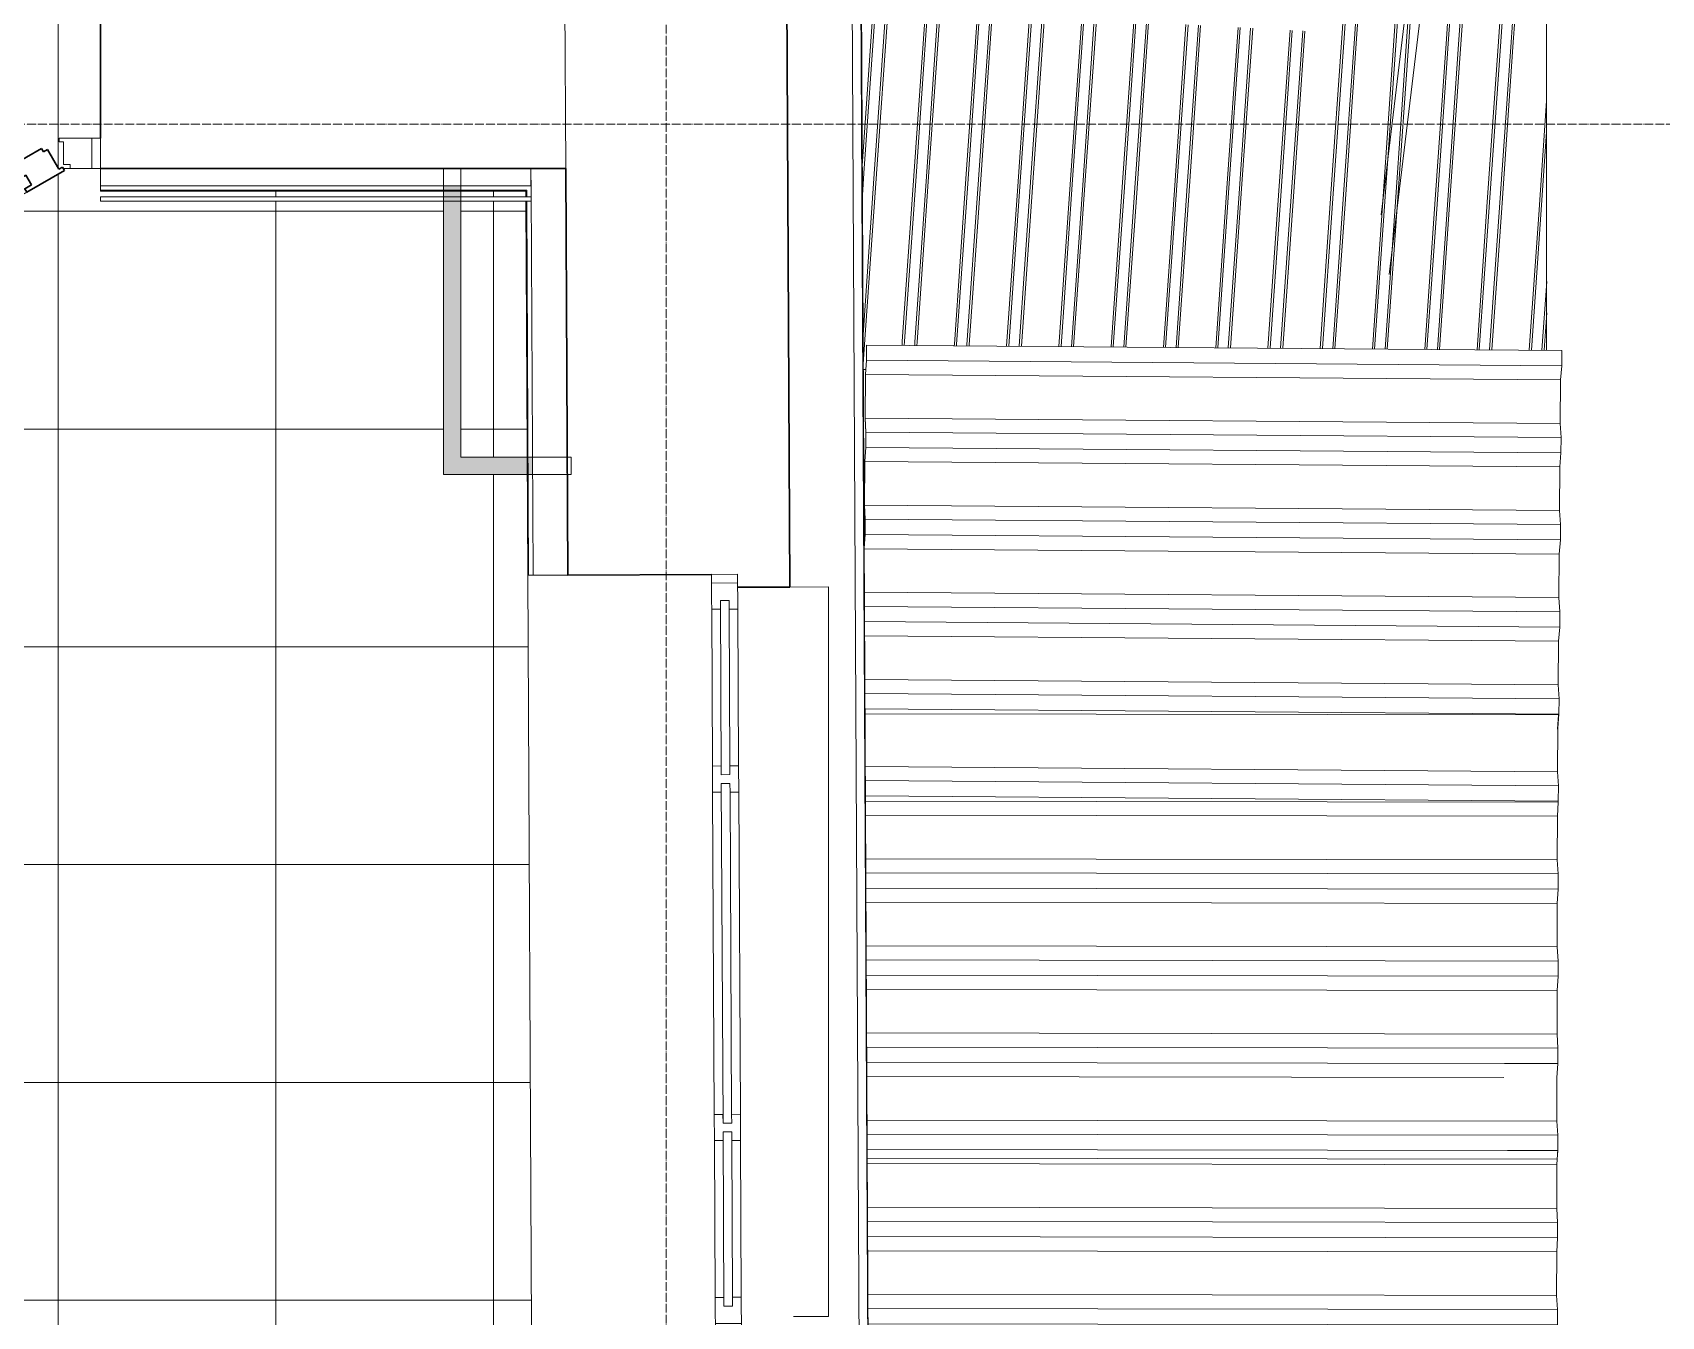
# Model space of a CAD drawing. Header units: millimetres. Extents: x -10915 to 60194, y -32941 to 46712.
# Drawn here: x 1544 to 5285, y 33808 to 36756 of the extents above; entities that cross this region are included whole.
import ezdxf

# ---------------------------------------------------------------- set-up
doc = ezdxf.new("R2010")
doc.units = ezdxf.units.MM
doc.linetypes.add('ADSK_Линия сетки', pattern=[25, 20, -2.5, 0, -2.5])
for name, color, linetype, lineweight in [('_ Окна', 7, 'Continuous', 9), ('Двери', 7, 'Continuous', 9), ('Крыша', 7, 'Continuous', 9), ('Крыша штриховка', 7, 'Continuous', 9), ('Обобщенные модели', 7, 'Continuous', 18), ('Окна', 7, 'Continuous', 9), ('Оси', 7, 'Continuous', 9), ('Перекрытие', 7, 'Continuous', 18), ('Перекрытие штриховка', 7, 'Continuous', 18), ('Стены внутренние', 7, 'Continuous', 18), ('Стены наружные', 7, 'Continuous', 18), ('Стены несущие', 7, 'Continuous', 30), ('Стены отделка', 7, 'Continuous', 30), ('Стены штриховка', 7, 'Continuous', 9)]:
    doc.layers.add(name, color=color, linetype=linetype, lineweight=lineweight)

# ---------------------------------------------------------------- blocks, each defined once
blk = doc.blocks.new('Дверь-Alumark_двупольная с глухим окном_S70 - 1400х2200 алюм ост Д30п-6129806-План полов 2-го этажа')
at = {"layer": 'Двери', "lineweight": 30}
for p, q in [((317.5, 662), (248.2, 622)), ((322, 654.2), (317.5, 662)), ((330.7, 659.2), (322, 654.2)), ((356.7, 614.2), (330.7, 659.2)), ((252.7, 614.2), (248.2, 622)), ((268.3, 623.2), (252.7, 614.2)), ((265.7, 591.7), (281.3, 600.7)), ((281.3, 600.7), (268.3, 623.2)), ((283.2, 561.4), (369.8, 611.4)), ((365.3, 619.2), (356.7, 614.2)), ((369.8, 611.4), (365.3, 619.2)), ((283.2, 561.4), (265.7, 591.7)), ((456.2, 349.2), (430.2, 304.2)), ((452.1, 362), (447.6, 354.2)), ((447.6, 354.2), (456.2, 349.2)), ((538.7, 312), (452.1, 362)), ((430.2, 304.2), (438.9, 299.2)), ((505.6, 290.7), (518.6, 313.2)), ((518.6, 313.2), (534.2, 304.2)), ((534.2, 304.2), (538.7, 312)), ((438.9, 299.2), (434.4, 291.4)), ((434.4, 291.4), (503.7, 251.4)), ((503.7, 251.4), (521.2, 281.7)), ((521.2, 281.7), (505.6, 290.7)), ((-405.6, 244.5), (-492.2, 194.5)), ((-416.7, 227.7), (-401.1, 236.7)), ((-403.7, 205.2), (-416.7, 227.7)), ((-401.1, 236.7), (-405.6, 244.5)), ((651.1, 236.7), (655.6, 244.5)), ((666.7, 227.7), (651.1, 236.7)), ((653.7, 205.2), (666.7, 227.7)), ((742.2, 194.5), (655.6, 244.5)), ((-492.2, 194.5), (-487.7, 186.7)), ((-487.7, 186.7), (-479, 191.7)), ((-479, 191.7), (-453, 146.7)), ((-388.1, 214.2), (-403.7, 205.2)), ((-370.6, 183.9), (-388.1, 214.2)), ((620.6, 183.9), (638.1, 214.2)), ((638.1, 214.2), (653.7, 205.2)), ((703, 146.7), (729, 191.7)), ((729, 191.7), (737.7, 186.7)), ((737.7, 186.7), (742.2, 194.5)), ((-453, 146.7), (-444.4, 151.7)), ((-444.4, 151.7), (-439.9, 143.9)), ((-439.9, 143.9), (-370.6, 183.9)), ((620.6, 183.9), (689.9, 143.9)), ((689.9, 143.9), (694.4, 151.7)), ((694.4, 151.7), (703, 146.7))]:
    blk.add_line(p, q, dxfattribs=at)
at = {"layer": 'Двери'}
for p, q in [((268.3, 623.2), (-416.7, 227.7)), ((248.2, 622), (-405.6, 244.5)), ((-403.7, 205.2), (281.3, 600.7)), ((281.3, 600.7), (268.3, 623.2)), ((-370.6, 183.9), (283.2, 561.4)), ((505.6, 290.7), (518.6, 313.2)), ((518.6, 313.2), (666.7, 227.7)), ((655.6, 244.5), (538.7, 312)), ((653.7, 205.2), (505.6, 290.7)), ((-416.7, 227.7), (-403.7, 205.2)), ((503.7, 251.4), (620.6, 183.9)), ((666.7, 227.7), (653.7, 205.2)), ((-575, 190), (-575, 120)), ((-555, 190), (-575, 190)), ((-555, 120), (-555, 190)), ((-505, 190), (-555, 190)), ((-555, 190), (-555, 120)), ((-505, 181), (-505, 190)), ((755, 190), (755, 181)), ((805, 190), (755, 190)), ((825, 190), (805, 190)), ((805, 190), (805, 120)), ((805, 120), (805, 190)), ((825, 120), (825, 190)), ((-490, 181), (-505, 181)), ((-490, 129), (-490, 181)), ((755, 181), (740, 181)), ((740, 181), (740, 129)), ((-575, 120), (-555, 120)), ((-555, 120), (-480, 120)), ((-480, 129), (-490, 129)), ((-480, 120), (-480, 129)), ((740, 129), (730, 129)), ((730, 129), (730, 120)), ((730, 120), (805, 120)), ((805, 120), (825, 120))]:
    blk.add_line(p, q, dxfattribs=at)
blk = doc.blocks.new('окно трехпол с фрамугой - 1700-2320_h_ _нов_-V51-План полов 2-го этажа')
at = {"layer": '_ Окна', "lineweight": 18}
for p, q in [((-790, 135), (-870, 135)), ((-870, 135), (-870, 75)), ((-810, 95), (-810, 115)), ((-810, 115), (-790, 115)), ((-790, 115), (-790, 135)), ((-370, 135), (-430, 135)), ((-430, 135), (-430, 115)), ((-430, 115), (-410, 115)), ((-410, 115), (-410, 95)), ((-390, 95), (-390, 115)), ((-390, 115), (-370, 115)), ((-370, 115), (-370, 135)), ((430, 135), (370, 135)), ((370, 135), (370, 115)), ((370, 115), (390, 115)), ((390, 115), (390, 95)), ((410, 95), (410, 115)), ((410, 115), (430, 115)), ((430, 115), (430, 135)), ((790, 135), (790, 115)), ((870, 135), (790, 135)), ((790, 115), (810, 115)), ((810, 115), (810, 95)), ((870, 75), (870, 135)), ((-870, 75), (-810, 75)), ((-810, 95), (-790, 95)), ((-790, 75), (-810, 75)), ((-790, 95), (-790, 75)), ((-430, 95), (-430, 75)), ((-410, 95), (-430, 95)), ((-410, 75), (-430, 75)), ((-410, 75), (-390, 75)), ((-390, 95), (-370, 95)), ((-370, 75), (-390, 75)), ((-370, 95), (-370, 75)), ((370, 95), (370, 75)), ((390, 95), (370, 95)), ((390, 75), (370, 75)), ((390, 75), (410, 75)), ((410, 95), (430, 95)), ((430, 75), (410, 75)), ((430, 95), (430, 75)), ((790, 95), (790, 75)), ((810, 95), (790, 95)), ((810, 75), (790, 75)), ((810, 75), (870, 75))]:
    blk.add_line(p, q, dxfattribs=at)
at = {"layer": '_ Окна'}
for p, q in [((-850, 75), (-850, 135)), ((-790, 115), (-430, 115)), ((-370, 115), (370, 115)), ((430, 115), (790, 115)), ((850, 75), (850, 135)), ((-810, 95), (-410, 95)), ((-390, 95), (390, 95)), ((410, 95), (810, 95))]:
    blk.add_line(p, q, dxfattribs=at)
at = {"layer": 'Окна'}
for p, q in [((-790, 135), (-430, 135)), ((-370, 135), (370, 135)), ((430, 135), (790, 135)), ((-430, 75), (-790, 75)), ((370, 75), (-370, 75)), ((790, 75), (430, 75))]:
    blk.add_line(p, q, dxfattribs=at)
blk = doc.blocks.new('Roof Cladding - 1000x35mm-6963189-План полов 2-го этажа')
at = {"layer": 'Обобщенные модели'}
for p, q in [((4925.3, 34388.8), (5047.7, 34388.6)), ((5047.7, 34388.6), (5045.6, 34356.1)), ((4931.6, 34188.8), (5047.3, 34188.6)), ((5046, 34168.8), (5045.2, 34156.1)), ((5047.3, 34188.6), (5047, 34184.1)), ((3461.4, 34158.8), (5045.2, 34156.1)), ((5045.2, 34156.1), (5045.1, 34056.1)), ((3461.9, 34058.8), (5045.1, 34056.1)), ((5045.1, 34056.1), (5047, 34023.6)), ((3462.1, 34026.3), (5047, 34023.6)), ((5047, 34023.6), (5047, 33988.6)), ((3462.3, 33991.3), (5047, 33988.6)), ((5047, 33988.6), (5044.9, 33956.1)), ((3462.4, 33958.8), (5044.9, 33956.1)), ((5044.9, 33956.1), (5044.7, 33856.1)), ((3462.9, 33858.8), (5044.7, 33856.1)), ((3463.1, 33826.3), (5046.7, 33823.6)), ((5044.7, 33856.1), (5046.7, 33823.6)), ((5046.7, 33823.6), (5046.6, 33788.6)), ((3463.3, 33791.3), (5046.6, 33788.6)), ((5046.6, 33788.6), (5044.5, 33756.1)), ((3465.9, 33758.8), (5044.5, 33756.1)), ((5044.5, 33756.1), (5044.4, 33656.1)), ((3464, 33658.8), (5044.4, 33656.1)), ((5044.4, 33656.1), (5046.4, 33623.6)), ((3464.1, 33626.3), (5046.4, 33623.6)), ((5046.4, 33623.6), (5046.3, 33588.6)), ((3464.3, 33591.3), (5046.3, 33588.6)), ((5046.3, 33588.6), (5044.2, 33556.1)), ((3464.5, 33558.8), (5044.2, 33556.1)), ((5044.2, 33556.1), (5044, 33456.1)), ((3465, 33458.8), (5044, 33456.1)), ((5044, 33456.1), (5046, 33423.6)), ((5046, 33423.6), (3465.1, 33426.3)), ((5046, 33423.6), (5046, 33388.6)), ((5046, 33388.6), (3465.3, 33391.3)), ((5046, 33388.6), (5044.7, 33368.6)), ((5044.7, 33368.6), (3465.4, 33371.3))]:
    blk.add_line(p, q, dxfattribs=at)
blk = doc.blocks.new('Roof Cladding - 1000x35mm-V74-План полов 2-го этажа')
at = {"layer": 'Обобщенные модели'}
for p, q in [((3456.2, 35191.3), (5048.9, 35188.8)), ((5048.9, 35188.8), (5046.8, 35156.3)), ((5048.9, 35190.8), (5048.9, 35188.8)), ((3457.2, 34991.3), (5048.6, 34988.8)), ((5048.6, 34988.8), (5046.5, 34956.3)), ((5048.6, 34990.8), (5048.6, 34988.8)), ((3457.3, 34958.8), (5046.5, 34956.3)), ((5046.5, 34956.3), (5046.3, 34856.3)), ((3457.9, 34858.8), (5046.3, 34856.3)), ((5046.3, 34856.3), (5048.4, 34823.8)), ((3458, 34826.3), (5048.4, 34823.8)), ((5048.4, 34823.8), (5048.3, 34788.8)), ((3458.2, 34791.3), (5048.3, 34788.8)), ((3458.4, 34758.8), (5046.2, 34756.3)), ((5048.3, 34788.8), (5046.2, 34756.3)), ((5046.2, 34756.3), (5046, 34656.3)), ((3458.9, 34658.8), (5046, 34656.3)), ((5046, 34656.3), (5048, 34623.8)), ((3459, 34626.3), (5048, 34623.8)), ((5048, 34623.8), (5048, 34588.8)), ((3459.2, 34591.3), (5048, 34588.8)), ((5048, 34588.8), (5045.9, 34556.3)), ((3459.4, 34558.8), (5045.9, 34556.3)), ((5045.9, 34556.3), (5045.7, 34456.3)), ((3459.9, 34458.8), (5045.7, 34456.3)), ((3460.1, 34426.3), (5047.7, 34423.8)), ((5045.7, 34456.3), (5047.7, 34423.8)), ((5047.7, 34423.8), (5047.7, 34388.8)), ((3460.2, 34391.3), (5047.7, 34388.8)), ((3460.4, 34358.8), (4923.4, 34356.5)), ((5045.6, 34356.3), (5045.4, 34256.3)), ((3460.9, 34258.8), (5045.4, 34256.3)), ((5045.4, 34256.3), (5047.4, 34223.8)), ((5047.4, 34223.8), (3461.1, 34226.3)), ((5047.4, 34223.8), (5047.4, 34188.8)), ((5047.4, 34188.8), (3461.2, 34191.3)), ((5046.1, 34168.8), (3461.4, 34171.3)), ((5047.4, 34188.8), (5046.1, 34168.8))]:
    blk.add_line(p, q, dxfattribs=at)
blk = doc.blocks.new('FP_75-План полов 2-го этажа')
at = {"layer": 'Крыша штриховка'}
for p, q in [((4578.7, 37134.3), (4552.2, 36754.5)), ((4583.7, 37134.1), (4557.2, 36754.3)), ((4607.6, 37132.8), (4581.1, 36753)), ((4612.6, 37132.5), (4586.1, 36752.7)), ((4698.4, 37127.9), (4671.9, 36748.1)), ((4703.4, 37127.6), (4676.9, 36747.8)), ((4727.3, 37126.3), (4700.8, 36746.5)), ((4818.1, 37121.4), (4791.6, 36741.6)), ((4818.1, 37121.4), (4791.6, 36741.6)), ((4823.1, 37121.2), (4796.6, 36741.3)), ((4847, 37119.9), (4820.5, 36740)), ((4852, 37119.6), (4825.5, 36739.8)), ((4937.8, 37115), (4911.3, 36735.1)), ((4942.7, 37114.7), (4916.3, 36734.9)), ((4966.7, 37113.4), (4940.2, 36733.6)), ((4971.7, 37113.1), (4945.2, 36733.3)), ((4724.7, 37016.8), (4705.8, 36746.2)), ((3475.1, 36812.7), (3449.8, 36449.4)), ((3480.1, 36812.4), (3453.6, 36432.6)), ((3504, 36811.1), (3477.5, 36431.3)), ((3509, 36810.8), (3482.5, 36431)), ((3594.8, 36806.2), (3568.3, 36426.4)), ((3599.8, 36805.9), (3573.3, 36426.1)), ((3623.7, 36804.6), (3597.2, 36424.8)), ((3628.7, 36804.4), (3602.2, 36424.6)), ((3714.5, 36799.7), (3688, 36419.9)), ((3714.5, 36799.7), (3688, 36419.9)), ((3719.5, 36799.5), (3693, 36419.7)), ((3743.4, 36798.2), (3716.9, 36418.4)), ((3748.4, 36797.9), (3721.9, 36418.1)), ((3834.1, 36793.3), (3807.7, 36413.5)), ((3839.1, 36793), (3812.6, 36413.2)), ((3863.1, 36791.7), (3836.6, 36411.9)), ((3868.1, 36791.5), (3841.6, 36411.6)), ((3953.8, 36786.8), (3927.3, 36407)), ((3958.8, 36786.6), (3932.3, 36406.7)), ((3982.7, 36785.3), (3956.3, 36405.4)), ((3987.7, 36785), (3961.2, 36405.2)), ((4073.5, 36780.4), (4047, 36400.5)), ((4073.5, 36780.4), (4047, 36400.5)), ((4078.5, 36780.1), (4052, 36400.3)), ((4102.4, 36778.8), (4075.9, 36399)), ((4107.4, 36778.5), (4080.9, 36398.7)), ((4193.2, 36773.9), (4166.7, 36394.1)), ((4198.2, 36773.6), (4171.7, 36393.8)), ((4222.1, 36772.3), (4195.6, 36392.5)), ((4227.1, 36772.1), (4200.6, 36392.3)), ((4312.9, 36767.4), (4286.4, 36387.6)), ((4317.9, 36767.2), (4291.4, 36387.4)), ((4341.8, 36765.9), (4315.3, 36386.1)), ((4346.8, 36765.6), (4320.3, 36385.8)), ((4432.5, 36761), (4406.1, 36381.2)), ((4432.5, 36761), (4406.1, 36381.2)), ((4437.5, 36760.7), (4411, 36380.9)), ((4461.5, 36759.4), (4435, 36379.6)), ((4466.5, 36759.1), (4440, 36379.3)), ((4552.2, 36754.5), (4525.7, 36374.7)), ((4557.2, 36754.3), (4530.7, 36374.4)), ((4552.2, 36754.5), (4552.2, 36754.5)), ((4581.1, 36753), (4554.7, 36373.1)), ((4557.2, 36754.3), (4557.2, 36754.3)), ((4586.1, 36752.7), (4559.6, 36372.9)), ((4581.1, 36753), (4581.1, 36753)), ((4586.1, 36752.7), (4586.1, 36752.7)), ((4671.9, 36748.1), (4645.4, 36368.2)), ((4676.9, 36747.8), (4650.4, 36368)), ((4671.9, 36748.1), (4671.9, 36748.1)), ((4700.8, 36746.5), (4674.3, 36366.7)), ((4676.9, 36747.8), (4676.9, 36747.8)), ((4705.8, 36746.2), (4679.3, 36366.4)), ((4700.8, 36746.5), (4700.8, 36746.5)), ((4705.8, 36746.2), (4705.8, 36746.2)), ((4791.6, 36741.6), (4765.1, 36361.8)), ((4791.6, 36741.6), (4765.1, 36361.8)), ((4796.6, 36741.3), (4770.1, 36361.5)), ((4791.6, 36741.6), (4791.6, 36741.6)), ((4791.6, 36741.6), (4791.6, 36741.6)), ((4796.6, 36741.3), (4796.6, 36741.3)), ((4820.5, 36740), (4794, 36360.2)), ((4825.5, 36739.8), (4799, 36359.9)), ((4820.5, 36740), (4820.5, 36740)), ((4825.5, 36739.8), (4825.5, 36739.8)), ((4911.3, 36735.1), (4884.8, 36355.3)), ((4916.3, 36734.9), (4889.8, 36355)), ((4911.3, 36735.1), (4911.3, 36735.1)), ((4940.2, 36733.6), (4913.7, 36353.8)), ((4916.3, 36734.9), (4916.3, 36734.9)), ((4945.2, 36733.3), (4918.7, 36353.5)), ((4940.2, 36733.6), (4940.2, 36733.6)), ((4945.2, 36733.3), (4945.2, 36733.3)), ((5021.9, 36599.2), (5004.5, 36348.9)), ((5021.9, 36527.6), (5009.4, 36348.6)), ((3453.6, 36432.6), (3450.1, 36382.5)), ((3477.5, 36431.3), (3451.7, 36061.4)), ((3453.6, 36432.6), (3453.6, 36432.6)), ((3482.5, 36431), (3456, 36051.2)), ((3477.5, 36431.3), (3477.5, 36431.3)), ((3482.5, 36431), (3482.5, 36431)), ((3568.3, 36426.4), (3541.8, 36046.6)), ((3573.3, 36426.1), (3546.8, 36046.3)), ((3568.3, 36426.4), (3568.3, 36426.4)), ((3597.2, 36424.8), (3570.7, 36045)), ((3573.3, 36426.1), (3573.3, 36426.1)), ((3602.2, 36424.6), (3575.7, 36044.7)), ((3597.2, 36424.8), (3597.2, 36424.8)), ((3602.2, 36424.6), (3602.2, 36424.6)), ((3688, 36419.9), (3661.5, 36040.1)), ((3688, 36419.9), (3661.5, 36040.1)), ((3693, 36419.7), (3666.5, 36039.8)), ((3688, 36419.9), (3688, 36419.9)), ((3688, 36419.9), (3688, 36419.9)), ((3716.9, 36418.4), (3690.4, 36038.5)), ((3693, 36419.7), (3693, 36419.7)), ((3721.9, 36418.1), (3695.4, 36038.3)), ((3716.9, 36418.4), (3716.9, 36418.4)), ((3721.9, 36418.1), (3721.9, 36418.1)), ((3807.7, 36413.5), (3781.3, 36035.6)), ((3812.6, 36413.2), (3786.3, 36035.5)), ((3807.7, 36413.5), (3807.7, 36413.5)), ((3836.6, 36411.9), (3810.3, 36035.4)), ((3812.6, 36413.2), (3812.6, 36413.2)), ((3841.6, 36411.6), (3815.3, 36035.3)), ((3836.6, 36411.9), (3836.6, 36411.9)), ((3841.6, 36411.6), (3841.6, 36411.6)), ((3927.3, 36407), (3901.4, 36034.7)), ((3932.3, 36406.7), (3906.4, 36034.6)), ((3927.3, 36407), (3927.3, 36407)), ((3956.3, 36405.4), (3930.4, 36034.4)), ((3932.3, 36406.7), (3932.3, 36406.7)), ((3961.2, 36405.2), (3935.4, 36034.4)), ((3956.3, 36405.4), (3956.3, 36405.4)), ((3961.2, 36405.2), (3961.2, 36405.2)), ((4047, 36400.5), (4021.4, 36033.7)), ((4047, 36400.5), (4021.4, 36033.7)), ((4052, 36400.3), (4026.4, 36033.7)), ((4047, 36400.5), (4047, 36400.5)), ((4047, 36400.5), (4047, 36400.5)), ((4075.9, 36399), (4050.4, 36033.5)), ((4052, 36400.3), (4052, 36400.3)), ((4080.9, 36398.7), (4055.5, 36033.5)), ((4075.9, 36399), (4075.9, 36399)), ((4080.9, 36398.7), (4080.9, 36398.7)), ((4166.7, 36394.1), (4141.5, 36032.8)), ((4171.7, 36393.8), (4146.5, 36032.8)), ((4166.7, 36394.1), (4166.7, 36394.1)), ((4195.6, 36392.5), (4170.5, 36032.6)), ((4171.7, 36393.8), (4171.7, 36393.8)), ((4200.6, 36392.3), (4175.5, 36032.6)), ((4195.6, 36392.5), (4195.6, 36392.5)), ((4200.6, 36392.3), (4200.6, 36392.3)), ((4286.4, 36387.6), (4261.6, 36031.9)), ((4291.4, 36387.4), (4266.6, 36031.9)), ((4286.4, 36387.6), (4286.4, 36387.6)), ((4315.3, 36386.1), (4290.6, 36031.7)), ((4291.4, 36387.4), (4291.4, 36387.4)), ((4320.3, 36385.8), (4295.6, 36031.6)), ((4315.3, 36386.1), (4315.3, 36386.1)), ((4320.3, 36385.8), (4320.3, 36385.8)), ((4406.1, 36381.2), (4381.6, 36031)), ((4406.1, 36381.2), (4381.6, 36031)), ((4411, 36380.9), (4386.6, 36030.9)), ((4406.1, 36381.2), (4406.1, 36381.2)), ((4406.1, 36381.2), (4406.1, 36381.2)), ((4435, 36379.6), (4410.6, 36030.7)), ((4411, 36380.9), (4411, 36380.9)), ((4440, 36379.3), (4415.7, 36030.7)), ((4435, 36379.6), (4435, 36379.6)), ((4440, 36379.3), (4440, 36379.3)), ((4525.7, 36374.7), (4501.7, 36030)), ((4530.7, 36374.4), (4506.7, 36030)), ((4525.7, 36374.7), (4525.7, 36374.7)), ((4530.7, 36374.4), (4530.7, 36374.4)), ((4554.7, 36373.1), (4530.7, 36029.8)), ((4559.6, 36372.9), (4535.7, 36029.8)), ((4554.7, 36373.1), (4554.7, 36373.1)), ((4559.6, 36372.9), (4559.6, 36372.9)), ((4645.4, 36368.2), (4621.8, 36029.1)), ((4650.4, 36368), (4626.8, 36029.1)), ((4645.4, 36368.2), (4645.4, 36368.2)), ((4650.4, 36368), (4650.4, 36368)), ((4674.3, 36366.7), (4650.8, 36028.9)), ((4679.3, 36366.4), (4655.8, 36028.9)), ((4674.3, 36366.7), (4674.3, 36366.7)), ((4679.3, 36366.4), (4679.3, 36366.4)), ((4765.1, 36361.8), (4741.8, 36028.2)), ((4765.1, 36361.8), (4741.8, 36028.2)), ((4770.1, 36361.5), (4746.8, 36028.2)), ((4765.1, 36361.8), (4765.1, 36361.8)), ((4765.1, 36361.8), (4765.1, 36361.8)), ((4770.1, 36361.5), (4770.1, 36361.5)), ((4794, 36360.2), (4770.8, 36028)), ((4799, 36359.9), (4775.8, 36027.9)), ((4794, 36360.2), (4794, 36360.2)), ((4799, 36359.9), (4799, 36359.9)), ((4884.8, 36355.3), (4861.9, 36027.3)), ((4889.8, 36355), (4866.9, 36027.2)), ((4884.8, 36355.3), (4884.8, 36355.3)), ((4889.8, 36355), (4889.8, 36355)), ((4913.7, 36353.8), (4890.9, 36027)), ((4918.7, 36353.5), (4895.9, 36027)), ((4913.7, 36353.8), (4913.7, 36353.8)), ((4918.7, 36353.5), (4918.7, 36353.5)), ((5004.5, 36348.9), (4982, 36026.3)), ((5009.4, 36348.6), (4987, 36026.3)), ((5004.5, 36348.9), (5004.5, 36348.9)), ((5009.4, 36348.6), (5009.4, 36348.6)), ((5022, 36183.7), (5011, 36026.1)), ((5022, 36112.1), (5016, 36026.1)), ((3456, 36051.2), (3452.1, 35994.5)), ((3456, 36051.2), (3456, 36051.2)), ((3541.8, 36046.6), (3541.2, 36037.4)), ((3541.8, 36046.6), (3541.8, 36046.6)), ((3546.8, 36046.3), (3546.2, 36037.4)), ((3546.8, 36046.3), (3546.8, 36046.3)), ((3570.7, 36045), (3570.2, 36037.2)), ((3570.7, 36045), (3570.7, 36045)), ((3575.7, 36044.7), (3575.2, 36037.2)), ((3575.7, 36044.7), (3575.7, 36044.7)), ((3661.5, 36040.1), (3661.2, 36036.5)), ((3661.5, 36040.1), (3661.2, 36036.5)), ((3661.5, 36040.1), (3661.5, 36040.1)), ((3661.5, 36040.1), (3661.5, 36040.1)), ((3666.5, 36039.8), (3666.2, 36036.5)), ((3666.5, 36039.8), (3666.5, 36039.8)), ((3690.4, 36038.5), (3690.2, 36036.3)), ((3690.4, 36038.5), (3690.4, 36038.5)), ((3695.4, 36038.3), (3695.3, 36036.2)), ((3695.4, 36038.3), (3695.4, 36038.3))]:
    blk.add_line(p, q, dxfattribs=at)
blk = doc.blocks.new('Roof Cladding - 1000x35mm-V76-План полов 2-го этажа')
at = {"layer": 'Обобщенные модели'}
for p, q in [((3459.7, 36038.1), (3459.5, 36003.7)), ((3459.6, 36003.1), (3459.8, 36038.1)), ((3459.8, 36038.1), (3459.7, 36038.1)), ((3459.8, 36038.1), (5056.6, 36025.8)), ((3459.5, 36003.7), (3457.1, 35971.2)), ((3457.2, 35970.6), (3459.6, 36003.1)), ((3459.6, 36003.1), (5056.4, 35990.8)), ((5056.6, 36025.8), (5056.4, 35990.8)), ((3457.1, 35971.2), (3456.3, 35869.9)), ((3456.4, 35870.6), (3457.2, 35970.6)), ((3457.2, 35970.6), (5054, 35958.3)), ((5054, 35958.3), (5053.2, 35858.3)), ((5056.4, 35990.8), (5054, 35958.3)), ((3456.3, 35869.9), (3458.2, 35837.4)), ((3458.3, 35838.1), (3456.4, 35870.6)), ((3456.4, 35870.6), (5053.2, 35858.3)), ((5053.2, 35858.3), (5055.1, 35825.8)), ((3458.2, 35837.4), (3457.9, 35803.7)), ((3458, 35803.1), (3458.3, 35838.1)), ((3458.3, 35838.1), (5055.1, 35825.8)), ((5055.1, 35825.8), (5054.8, 35790.8)), ((3455.6, 35771.2), (3454.8, 35669.9)), ((3454.9, 35670.6), (3455.7, 35770.6)), ((3457.9, 35803.7), (3455.6, 35771.2)), ((3455.7, 35770.6), (3458, 35803.1)), ((3455.7, 35770.6), (5052.5, 35758.3)), ((3458, 35803.1), (5054.8, 35790.8)), ((5054.8, 35790.8), (5052.5, 35758.3)), ((5052.5, 35758.3), (5051.7, 35658.3)), ((3454.8, 35669.9), (3456.7, 35637.4)), ((3456.8, 35638.1), (3454.9, 35670.6)), ((3454.9, 35670.6), (5051.7, 35658.3)), ((5051.7, 35658.3), (5053.6, 35625.8)), ((3456.7, 35637.4), (3456.4, 35603.7)), ((3456.5, 35603.1), (3456.8, 35638.1)), ((3456.8, 35638.1), (5053.6, 35625.8)), ((5053.6, 35625.8), (5053.3, 35590.8)), ((3456.4, 35603.7), (3454.2, 35573.5)), ((3454.2, 35571.8), (3456.5, 35603.1)), ((3456.5, 35603.1), (5053.3, 35590.8)), ((5053.3, 35590.8), (5050.9, 35558.3)), ((3454.2, 35570.6), (5050.9, 35558.3)), ((5050.9, 35558.3), (5050.2, 35458.3)), ((3454.7, 35470.6), (5050.2, 35458.3)), ((3455.2, 35438.1), (3454.9, 35444.3)), ((3454.9, 35441.7), (3455.1, 35437.4)), ((3455, 35412.9), (3455.2, 35438.1)), ((3455.1, 35437.4), (3455, 35420.3)), ((3455.2, 35438.1), (5052, 35425.8)), ((5050.2, 35458.3), (5052, 35425.8)), ((3455.1, 35403.1), (5051.8, 35390.8)), ((5052, 35425.8), (5051.8, 35390.8)), ((3455.3, 35370.6), (5049.4, 35358.3)), ((5049.4, 35358.3), (5048.6, 35258.3)), ((5051.8, 35390.8), (5049.4, 35358.3)), ((3455.8, 35270.6), (5048.6, 35258.3)), ((5048.6, 35258.3), (5050.5, 35225.8)), ((3455.9, 35238.1), (5050.5, 35225.8)), ((5050.5, 35225.8), (5050.2, 35190.8)), ((3456.1, 35203.1), (5050.2, 35190.8)), ((5050.2, 35190.8), (5047.9, 35158.3)), ((5047.9, 35158.3), (5047.1, 35058.3)), ((3456.8, 35070.5), (5047.1, 35058.3)), ((5047.1, 35058.3), (5049, 35025.8)), ((5049, 35025.8), (3456.9, 35038.1)), ((5049, 35025.8), (5048.7, 34990.8)), ((5048.7, 34990.8), (3457.1, 35003.1)), ((5048.7, 34990.8), (5048.6, 34988.8))]:
    blk.add_line(p, q, dxfattribs=at)
blk = doc.blocks.new('Roof Cladding - 833x50mm-6962877-План полов 2-го этажа')
at = {"layer": 'Обобщенные модели'}
for p, q in [((5015.5, 39453.4), (4641.6, 36337.1)), ((5050.3, 39449.7), (4660.4, 36199.9))]:
    blk.add_line(p, q, dxfattribs=at)

msp = doc.modelspace()

# ---------------------------------------------------------------- hatches: boundary and pattern name
at = {"layer": 'Перекрытие штриховка', "lineweight": 9, "true_color": 0x787878}
h = msp.add_hatch(dxfattribs=at)
h.set_pattern_fill('FP_61', color=8, style=0, pattern_type=2)
h.set_pattern_definition([(0, (102.2, 39785.6), (0, 500), []), (90, (102.2, 39785.6), (-500, 3e-14), [])])
h.paths.add_polyline_path([(-5406.225, 36875.493), (-5408.225, 36875.493), (-5408.225, 36873.493)])
h.paths.add_polyline_path([(395.954, 36443.493), (396.939, 36443.493), (421.954, 36486.82), (430.615, 36481.82), (435.115, 36489.615), (515, 36443.493), (1485, 36443.493), (1564.885, 36489.615), (1569.385, 36481.82), (1578.608, 36485.846), (1604.046, 36443.493), (1607, 36443.493), (1612.706, 36446.787), (1615, 36443.493), (1630, 36443.493), (1630, 36452.493), (1615, 36452.493), (1615, 36504.493), (1605, 36504.493), (1605, 36513.493), (1700, 36513.493), (1700, 36875.493), (1850.894, 36875.493), (1850.894, 36878.493), (1700, 36879.493), (1700, 36888.493), (2450.894, 36888.493), (2450.894, 37288), (2649.498, 37288), (2622.653, 42559.445), (1873.634, 42559.445), (1873.634, 42625.628), (-2541.322, 42625.628), (-2541.322, 42565.802), (-4141.241, 42565.802), (-4141.241, 42740.996), (-6362.788, 42755.916), (-6362.788, 37589.756), (-5383.225, 37589.756), (-5383.225, 36888.493), (300, 36888.493), (300, 36878.493), (-5393.225, 36878.493), (-5393.225, 37579.756), (-6362.788, 37579.756), (-6362.743, 37566.756), (-5408.225, 37566.756), (-5407.587, 37564.756), (-5406.225, 37564.756), (-5406.225, 36875.493), (300, 36875.493), (300, 36513.493), (395, 36513.493), (395, 36504.493), (385, 36504.493), (385, 36452.493), (370, 36452.493), (370.826, 36443.493), (385.392, 36443.493), (387.294, 36446.787), (393, 36443.493)])
h.paths.add_polyline_path([(2645.588, 42582.445), (2647.527, 42584.445), (2645.577, 42584.445)])
h.paths.add_polyline_path([(2672.565, 37275), (2645.527, 42582.445), (1898.634, 42582.445), (1898.634, 42584.445), (1896.634, 42584.445), (1896.634, 42625.628), (1883.634, 42625.628), (1883.634, 42569.445), (2632.653, 42569.445), (2659.498, 37278), (2475.894, 37278), (2476.483, 37275), (2659.549, 37275)])
h.paths.add_polyline_path([(2674.575, 37273), (2672.565, 37275), (2672.626, 37273)])
h.paths.add_polyline_path([(-6385.788, 37566.756), (-6372.788, 37566.756), (-6372.788, 42755.983), (-6385.788, 42755.916), (-6385.788, 37579.756)])
h.paths.add_polyline_path([(-6387.788, 37564.756), (-6385.788, 37566.756), (-6387.788, 37566.756)])
h.paths.add_polyline_path([(-6385.788, 42779.071), (-6387.788, 42781.085), (-6387.788, 42779.085)])
h.paths.add_polyline_path([(-4066.241, 42575.802), (-2551.322, 42575.802), (-2551.322, 42740.319), (1883.634, 42710.534), (1883.634, 42637.628), (1896.634, 42637.628), (1896.634, 42723.446), (-2564.322, 42753.406), (-2564.322, 42590.802), (-2566.322, 42590.802), (-2566.322, 42588.802), (-4116.241, 42588.802), (-4116.241, 42590.802), (-4118.241, 42590.802), (-4118.241, 42763.842), (-6385.788, 42779.071), (-6385.788, 42766.071), (-4131.241, 42750.929), (-4131.241, 42575.802), (-4106.241, 42575.802)])
h.paths.add_polyline_path([(-2593.761, 42600.802), (-2769.827, 42601.07), (-4106.241, 42602.871), (-4106.241, 42600.802), (-2616.322, 42600.802)])
h.paths.add_polyline_path([(-1722.943, 42637.628), (1873.634, 42637.628), (1873.634, 42700.6), (-2541.322, 42730.251), (-2541.322, 42637.628), (-2398.77, 42637.628)])
h.paths.add_polyline_path([(1908.903, 42733.069), (1912.082, 42733.069), (1912.082, 42735.343), (1908.634, 42735.358), (1908.634, 42733.069)])
h.paths.add_polyline_path([(-2575.061, 42753.478), (-2575.061, 42755.478), (-2576.322, 42754.62), (-2576.322, 42753.487)])
h.paths.add_polyline_path([(-4106.067, 42771.956), (-4105.972, 42771.956), (-4106.241, 42771.956)])
h = msp.add_hatch(dxfattribs=at)
h.set_pattern_fill('FP_29', color=8, style=0, pattern_type=2)
h.set_pattern_definition([(270, (11602.2, 23845), (500, 3e-14), []), (0, (11602.2, 23845), (0, 500), [])])
h.paths.add_polyline_path([(2656.455, 18616), (2658.455, 18616), (2658.403, 18617.961), (2656.54, 18616.085)])
h.paths.add_polyline_path([(74.9, 19978), (72.879, 19980), (73.139, 19978)])
h.paths.add_polyline_path([(167.905, 12283.783), (111.036, 17753.025), (121.038, 17752.869), (177.905, 12283.783), (2674.737, 12283.783), (2633.605, 18593), (2336.299, 18593), (2336.299, 19955), (2346.299, 19955), (2346.299, 18603), (2656.54, 18603), (2656.455, 18616), (2361.299, 18616), (2361.299, 18618), (2359.299, 18618), (2359.299, 19955), (2371.299, 19955), (2371.299, 20612), (2757.261, 20612), (2757.246, 20615), (2605.402, 20615), (2605.402, 20612.525), (2593.402, 20612.525), (2593.402, 20615), (2371.299, 20615), (2371.299, 20625), (2593.402, 20625), (2593.402, 23461.482), (2497.87, 23461.497), (2497.87, 23463.482), (2495.87, 23463.482), (2496.823, 25728.4), (2497.87, 25728.4), (2497.881, 25730.4), (2593.402, 25730.4), (2593.402, 31451.28), (2497.872, 31451.28), (2497.87, 31453.28), (2495.87, 31453.28), (2495.87, 33778.306), (2497.87, 33778.306), (2497.87, 33780.306), (2690.328, 33780.306), (2680.362, 35740.947), (2487.87, 35740.947), (2487.87, 36368.493), (1700, 36368.493), (1700, 36378.493), (2487.87, 36378.493), (2487.87, 36391.493), (1700, 36391.493), (1700, 36443.493), (1614.608, 36443.493), (1617.206, 36438.993), (807.472, 35971.493), (802.972, 35979.287), (793.749, 35975.261), (768.312, 36019.32), (759.652, 36014.32), (755.152, 36022.115), (1485, 36443.493), (515, 36443.493), (690.592, 36342.115), (686.092, 36334.32), (694.752, 36329.32), (668.752, 36284.287), (677.413, 36279.287), (672.913, 36271.493), (382.794, 36438.993), (385.392, 36443.493), (300, 36443.493), (300, 36391.493), (101.477, 36391.493), (101.546, 36378.493), (300, 36378.493), (300, 36368.493), (101.546, 36368.493), (105.123, 35171.372), (95.123, 35171.342), (91.471, 36391.492), (78.477, 36391.493), (82.123, 35171.303), (50.123, 35171.207), (50.379, 35085.815), (54.871, 35088.427), (524.788, 34280.094), (517.008, 34275.571), (522.033, 34266.925), (477.078, 34240.791), (482.104, 34232.146), (474.323, 34227.622), (50.766, 34956.208), (53.664, 33986.213), (154.518, 34162.107), (162.325, 34157.63), (167.299, 34166.306), (212.41, 34140.44), (217.384, 34149.115), (225.192, 34144.639), (58.56, 33854.021), (54.052, 33856.606), (54.307, 33771.214), (86.307, 33771.273), (105.647, 27299.338), (73.647, 27299.243), (73.902, 27213.851), (78.394, 27216.462), (548.312, 26408.129), (540.531, 26403.606), (544.585, 26394.395), (500.602, 26368.826), (505.628, 26360.181), (497.847, 26355.657), (74.289, 27084.244), (77.188, 26114.248), (178.041, 26290.142), (185.849, 26285.666), (190.823, 26294.341), (235.934, 26268.475), (240.908, 26277.151), (248.715, 26272.674), (82.083, 25982.056), (77.575, 25984.641), (77.831, 25899.249), (109.831, 25899.309), (125.636, 20612), (138.631, 20612), (123.636, 25899.386), (132.831, 25899.338), (148.622, 20625), (342.111, 20625), (342.111, 20615), (148.623, 20614.683), (148.666, 20612), (342.111, 20612), (342.111, 19978), (74.9, 19978), (75.139, 19965), (342.111, 19965), (342.111, 19955), (98.14, 19955), (106.479, 19153.054), (96.48, 19152.95), (88.14, 19955), (75.139, 19955), (83.48, 19152.815), (51.482, 19152.482), (52.37, 19067.094), (56.843, 19069.739), (532.736, 18264.91), (524.989, 18260.329), (530.079, 18251.721), (485.319, 18225.254), (490.408, 18216.646), (482.661, 18212.066), (53.717, 18937.493), (63.803, 17967.546), (163.35, 18144.183), (171.19, 18139.764), (176.1, 18148.476), (221.401, 18122.945), (226.311, 18131.657), (234.152, 18127.238), (69.677, 17835.394), (65.15, 17837.945), (66.038, 17752.558), (98.037, 17752.869), (154.904, 12283.783), (159.16, 12283.783)])
h.paths.add_polyline_path([(2685.031, 12283.783), (2697.738, 12283.783), (2656.54, 18593), (2643.607, 18592.652), (2684.738, 12283.783)])
h.paths.add_polyline_path([(65.071, 17845.552), (66.746, 17848.525), (65.04, 17848.525)])
h.paths.add_polyline_path([(52.49, 19055.548), (54.185, 19056.55), (52.449, 19059.487), (52.479, 19056.55)])
h.paths.add_polyline_path([(113.696, 20580), (120, 20580), (120, 20600), (113.666, 20600), (113.696, 20590.021), (93.696, 20589.961), (93.726, 20580), (109.568, 20580)])
h.paths.add_polyline_path([(125.636, 20610), (125.63, 20612), (123.666, 20610), (125.63, 20610)])
h.paths.add_polyline_path([(2733.739, 20625), (2757.195, 20625), (2742.747, 23461.482), (2605.402, 23461.482), (2605.402, 20625), (2731.173, 20625)])
h.paths.add_polyline_path([(2742.747, 23467.452), (2754.747, 23467.513), (2754.715, 23473.482), (2742.716, 23473.482), (2742.747, 23467.513)])
h.paths.add_polyline_path([(2743.306, 25718.4), (2743.275, 25724.431), (2731.275, 25724.37), (2731.306, 25718.4), (2743.299, 25718.4)])
h.paths.add_polyline_path([(2722.455, 25730.4), (2731.245, 25730.4), (2702.114, 31451.28), (2605.402, 31451.28), (2605.402, 25730.4)])
h.paths.add_polyline_path([(77.553, 25992.248), (79.25, 25995.208), (77.544, 25995.208)])
h.paths.add_polyline_path([(73.937, 27202.304), (75.64, 27203.294), (73.925, 27206.243), (73.934, 27203.294)])
h.paths.add_polyline_path([(118.647, 27299.377), (99.307, 33771.348), (109.307, 33771.303), (128.647, 27299.407)])
h.paths.add_polyline_path([(2702.114, 31461.539), (2704.108, 31462.674), (2704.105, 31463.28), (2702.106, 31463.007)])
h.paths.add_polyline_path([(54.029, 33864.213), (55.726, 33867.173), (54.02, 33867.173)])
h.paths.add_polyline_path([(50.413, 35074.269), (52.116, 35075.258), (50.401, 35078.208), (50.41, 35075.258)])
h.paths.add_polyline_path([(2680.159, 35780.947), (2677.122, 36368.493), (2527.87, 36368.493), (2527.87, 35780.947), (2679.172, 35780.947)])
h.paths.add_polyline_path([(2527.87, 36378.493), (2677.122, 36378.493), (2677.055, 36391.493), (2527.87, 36391.493)])
h.paths.add_polyline_path([(78.477, 36391.493), (78.441, 36393.493), (77.343, 36392.623), (78.471, 36391.499)])
h.paths.add_polyline_path([(2677.122, 36391.493), (2679.055, 36391.493), (2679.045, 36393.493), (2677.096, 36391.493)])
h.paths.add_polyline_path([(1604.046, 36441.787), (1607, 36443.493), (1603.061, 36443.493)])
h.paths.add_polyline_path([(395.954, 36441.787), (395.954, 36443.493), (393, 36443.493)])
at = {"layer": 'Стены внутренние'}
for points in [[(2527.87, 35780.947), (2527.87, 36403.493), (2487.87, 36403.493), (2487.87, 35780.947)], [(2692.362, 35740.947), (2692.159, 35780.947), (2487.87, 35780.947), (2487.87, 35740.947), (2689.056, 35740.947)]]:
    msp.add_hatch(color=256, dxfattribs=at).paths.add_polyline_path(points)

# ---------------------------------------------------------------- linework, layer by layer
at = {"layer": 'Крыша'}
for p, q in [((5021.542, 39049.078), (5021.542, 36026.043)), ((3452.147, 35981.93), (3458.032, 35981.93))]:
    msp.add_line(p, q, dxfattribs=at)
at = {"layer": 'Оси', "linetype": 'ADSK_Линия сетки'}
for p, q in [((2999.565, -5289.091), (2999.565, 44222.998)), ((-10114.729, 36545), (56004.853, 36545))]:
    msp.add_line(p, q, dxfattribs=at)
at = {"layer": 'Перекрытие'}
for p, q in [((1607, 36443.493), (1603.061, 36443.493)), ((1630, 36443.493), (1614.608, 36443.493))]:
    msp.add_line(p, q, dxfattribs=at)
at = {"layer": 'Стены наружные'}
for p, q in [((2690.328, 33780.306), (2681.539, 35509.483)), ((3372.583, 35482.996), (3372.583, 33807.974))]:
    msp.add_line(p, q, dxfattribs=at)
at = {"layer": 'Стены несущие'}
for p, q in [((3244.068, 43276.41), (3283.683, 35482.544)), ((1700, 36823.493), (1700, 36513.493)), ((2768.792, 36443.493), (1700, 36443.493)), ((2768.792, 36443.505), (2773.537, 35509.951)), ((2773.537, 35509.951), (3103.533, 35511.628)), ((3163.685, 35481.934), (3283.683, 35482.544))]:
    msp.add_line(p, q, dxfattribs=at)
at = {"layer": 'Стены отделка', "lineweight": 9}
for p, q in [((3413.212, 43445.278), (3494.598, 27433.518)), ((3413.212, 43445.139), (3489.401, 28455.899)), ((3414.212, 43445.145), (3490.401, 28455.899)), ((1700, 36443.493), (1700, 36391.493)), ((2487.87, 36443.493), (2487.87, 35740.947)), ((2527.87, 35780.947), (2527.87, 36443.493)), ((2688.792, 36403.493), (2688.792, 36443.493)), ((2768.792, 36443.505), (2688.793, 36443.098)), ((2688.793, 36443.098), (2689.056, 36391.493)), ((1706.441, 36403.493), (1700, 36403.493)), ((1700, 36391.493), (2677.055, 36391.493)), ((2677.122, 36378.493), (1700, 36378.493)), ((1700, 36378.493), (1700, 36368.493)), ((1700, 36368.493), (2677.172, 36368.493)), ((2677.055, 36391.493), (2677.122, 36378.493)), ((2677.172, 36368.493), (2681.539, 35509.483)), ((2688.995, 36403.493), (2688.792, 36403.493)), ((2781.463, 35780.947), (2527.87, 35780.947)), ((2781.463, 35740.947), (2781.463, 35780.947)), ((2487.87, 35740.947), (2781.463, 35740.947)), ((2681.539, 35509.483), (2773.537, 35509.951)), ((3283.683, 35482.544), (3372.583, 35482.996)), ((3292.197, 33807.565), (3372.583, 33807.974))]:
    msp.add_line(p, q, dxfattribs=at)
at = {"layer": 'Стены штриховка'}
for p, q in [((3393.313, 43425.411), (3474.598, 27433.416)), ((2768.792, 36443.505), (2766.861, 36823.493)), ((1700, 36393.493), (2679.045, 36393.493)), ((2688.792, 36403.493), (1706.441, 36403.493)), ((2677.122, 36378.493), (2689.122, 36378.493)), ((2677.172, 36368.493), (2689.173, 36368.493)), ((2679.045, 36393.493), (2679.122, 36378.493)), ((2679.172, 36368.493), (2683.539, 35509.494)), ((2693.538, 35509.544), (2689.056, 36391.493))]:
    msp.add_line(p, q, dxfattribs=at)

# ---------------------------------------------------------------- block references
at = {"layer": 'Двери', "rotation": 180}
msp.add_blockref('Дверь-Alumark_двупольная с глухим окном_S70 - 1400х2200 алюм ост Д30п-6129806-План полов 2-го этажа', (1125, 36633.493), dxfattribs=at)
at = {"layer": 'Крыша'}
msp.add_blockref('FP_75-План полов 2-го этажа', (0, 0), dxfattribs=at)
at = {"layer": 'Обобщенные модели'}
for name in ['Roof Cladding - 833x50mm-6962877-План полов 2-го этажа', 'Roof Cladding - 1000x35mm-V76-План полов 2-го этажа', 'Roof Cladding - 1000x35mm-V74-План полов 2-го этажа', 'Roof Cladding - 1000x35mm-6963189-План полов 2-го этажа']:
    msp.add_blockref(name, (0, 0), dxfattribs=at)
at = {"layer": 'Окна', "rotation": 270.2912255442423}
msp.add_blockref('окно трехпол с фрамугой - 1700-2320_h_ _нов_-V51-План полов 2-го этажа', (3032.956, 34641.258), dxfattribs=at)

doc.saveas('drawing.dxf')
